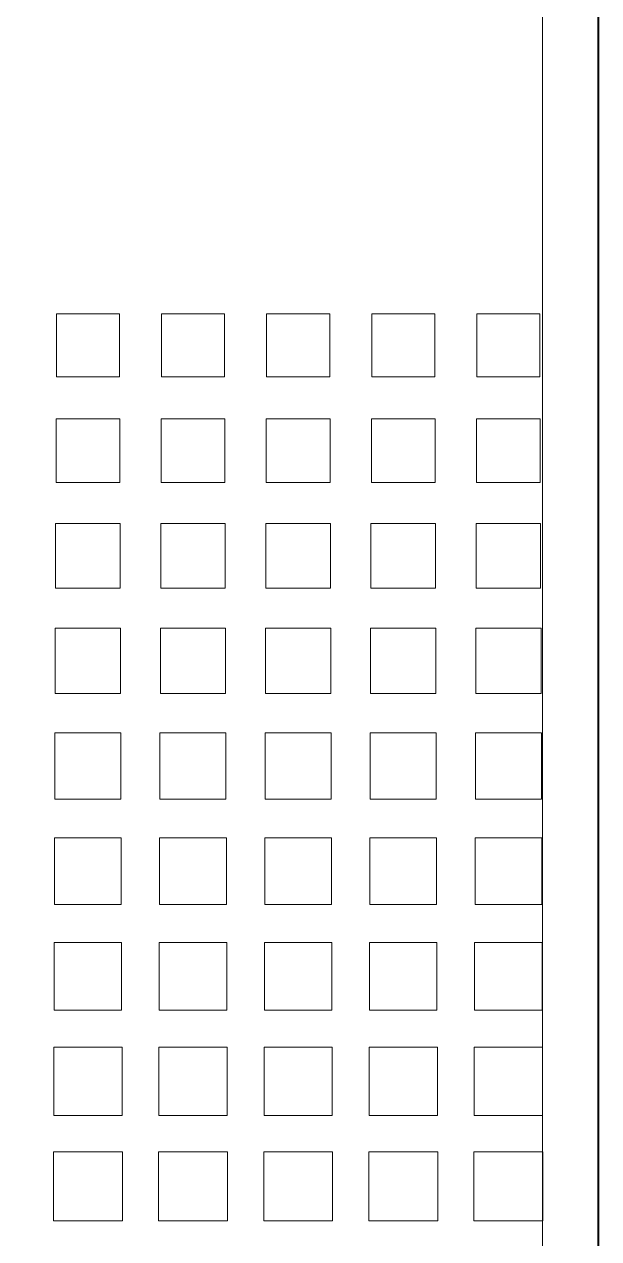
# Model space of a CAD drawing. Header units: millimetres. Extents: x 33157 to 59611, y -29750 to 1750.
# Drawn here: x 53876.2 to 53884.4, y -3122.74 to -3105.41 of the extents above; entities that cross this region are included whole.
import ezdxf

# ---------------------------------------------------------------- set-up
doc = ezdxf.new("R2010")
doc.units = ezdxf.units.MM
doc.layers.get('0').update_dxf_attribs({"lineweight": 18})

msp = doc.modelspace()

# ---------------------------------------------------------------- linework, layer by layer
at = {"lineweight": 9}
for p, q in [((53883.594, -3047.493), (53883.594, -3168.946)), ((53884.398, -3048.296), (53884.398, -3168.464))]:
    msp.add_line(p, q, dxfattribs=at)
msp.add_lwpolyline([(53875.893, -3170.487), (53884.386, -3170.487), (53884.386, -3047.493), (53875.893, -3047.493)], close=True, dxfattribs=at)
for points, knots in [([(53876.657, -3109.545), (53876.657, -3109.545), (53877.557, -3109.545), (53877.557, -3109.545), (53877.557, -3109.545), (53877.557, -3110.445), (53877.557, -3110.445), (53877.557, -3110.445), (53876.657, -3110.445), (53876.657, -3110.445), (53876.657, -3110.445), (53876.657, -3109.549), (53876.657, -3109.549), (53876.657, -3109.549), (53876.657, -3109.545), (53876.657, -3109.545)], [0, 0, 0, 0, 149351.522549, 149351.522549, 149351.522549, 298703.045097, 298703.045097, 298703.045097, 448054.567646, 448054.567646, 448054.567646, 597406.090194, 597406.090194, 597406.090194, 746757.612743, 746757.612743, 746757.612743, 746757.612743]), ([(53878.157, -3109.545), (53878.157, -3109.545), (53879.057, -3109.545), (53879.057, -3109.545), (53879.057, -3109.545), (53879.057, -3110.445), (53879.057, -3110.445), (53879.057, -3110.445), (53878.157, -3110.445), (53878.157, -3110.445), (53878.157, -3110.445), (53878.157, -3109.549), (53878.157, -3109.549), (53878.157, -3109.549), (53878.157, -3109.545), (53878.157, -3109.545)], [0, 0, 0, 0, 149355.564553, 149355.564553, 149355.564553, 298711.129105, 298711.129105, 298711.129105, 448066.693658, 448066.693658, 448066.693658, 597422.258211, 597422.258211, 597422.258211, 746777.822763, 746777.822763, 746777.822763, 746777.822763]), ([(53879.658, -3109.545), (53879.658, -3109.545), (53880.558, -3109.545), (53880.558, -3109.545), (53880.558, -3109.545), (53880.558, -3110.445), (53880.558, -3110.445), (53880.558, -3110.445), (53879.658, -3110.445), (53879.658, -3110.445), (53879.658, -3110.445), (53879.658, -3109.549), (53879.658, -3109.549), (53879.658, -3109.549), (53879.658, -3109.545), (53879.658, -3109.545)], [0, 0, 0, 0, 149359.606557, 149359.606557, 149359.606557, 298719.213114, 298719.213114, 298719.213114, 448078.819671, 448078.819671, 448078.819671, 597438.426228, 597438.426228, 597438.426228, 746798.032785, 746798.032785, 746798.032785, 746798.032785]), ([(53881.158, -3109.545), (53881.158, -3109.545), (53882.058, -3109.545), (53882.058, -3109.545), (53882.058, -3109.545), (53882.058, -3110.445), (53882.058, -3110.445), (53882.058, -3110.445), (53881.158, -3110.445), (53881.158, -3110.445), (53881.158, -3110.445), (53881.158, -3109.549), (53881.158, -3109.549), (53881.158, -3109.549), (53881.158, -3109.545), (53881.158, -3109.545)], [0, 0, 0, 0, 149363.648562, 149363.648562, 149363.648562, 298727.297123, 298727.297123, 298727.297123, 448090.945685, 448090.945685, 448090.945685, 597454.594246, 597454.594246, 597454.594246, 746818.242808, 746818.242808, 746818.242808, 746818.242808]), ([(53882.658, -3109.545), (53882.658, -3109.545), (53883.558, -3109.545), (53883.558, -3109.545), (53883.558, -3109.545), (53883.558, -3110.445), (53883.558, -3110.445), (53883.558, -3110.445), (53882.658, -3110.445), (53882.658, -3110.445), (53882.658, -3110.445), (53882.658, -3109.549), (53882.658, -3109.549), (53882.658, -3109.549), (53882.658, -3109.545), (53882.658, -3109.545)], [0, 0, 0, 0, 149367.690566, 149367.690566, 149367.690566, 298735.381133, 298735.381133, 298735.381133, 448103.071699, 448103.071699, 448103.071699, 597470.762266, 597470.762266, 597470.762266, 746838.452832, 746838.452832, 746838.452832, 746838.452832]), ([(53876.652, -3111.04), (53876.955, -3111.04), (53877.259, -3111.04), (53877.562, -3111.04), (53877.562, -3111.344), (53877.562, -3111.647), (53877.562, -3111.951), (53877.259, -3111.951), (53876.955, -3111.951), (53876.652, -3111.951), (53876.652, -3111.649), (53876.652, -3111.346), (53876.652, -3111.044), (53876.652, -3111.043), (53876.652, -3111.041), (53876.652, -3111.04)], [0, 0, 0, 0, 149353.517675, 149353.517675, 149353.517675, 298707.03535, 298707.03535, 298707.03535, 448060.553025, 448060.553025, 448060.553025, 597414.0707, 597414.0707, 597414.0707, 746767.588375, 746767.588375, 746767.588375, 746767.588375]), ([(53878.152, -3111.04), (53878.456, -3111.04), (53878.759, -3111.04), (53879.063, -3111.04), (53879.063, -3111.344), (53879.063, -3111.647), (53879.063, -3111.951), (53878.759, -3111.951), (53878.456, -3111.951), (53878.152, -3111.951), (53878.152, -3111.649), (53878.152, -3111.346), (53878.152, -3111.044), (53878.152, -3111.043), (53878.152, -3111.041), (53878.152, -3111.04)], [0, 0, 0, 0, 149357.559675, 149357.559675, 149357.559675, 298715.11935, 298715.11935, 298715.11935, 448072.679025, 448072.679025, 448072.679025, 597430.2387, 597430.2387, 597430.2387, 746787.798375, 746787.798375, 746787.798375, 746787.798375]), ([(53879.652, -3111.04), (53879.956, -3111.04), (53880.259, -3111.04), (53880.563, -3111.04), (53880.563, -3111.344), (53880.563, -3111.647), (53880.563, -3111.951), (53880.259, -3111.951), (53879.956, -3111.951), (53879.652, -3111.951), (53879.652, -3111.649), (53879.652, -3111.346), (53879.652, -3111.044), (53879.652, -3111.043), (53879.652, -3111.041), (53879.652, -3111.04)], [0, 0, 0, 0, 149361.601675, 149361.601675, 149361.601675, 298723.203351, 298723.203351, 298723.203351, 448084.805026, 448084.805026, 448084.805026, 597446.406701, 597446.406701, 597446.406701, 746808.008376, 746808.008376, 746808.008376, 746808.008376]), ([(53881.153, -3111.04), (53881.456, -3111.04), (53881.76, -3111.04), (53882.063, -3111.04), (53882.063, -3111.344), (53882.063, -3111.647), (53882.063, -3111.951), (53881.76, -3111.951), (53881.456, -3111.951), (53881.153, -3111.951), (53881.153, -3111.649), (53881.153, -3111.346), (53881.153, -3111.044), (53881.153, -3111.043), (53881.153, -3111.041), (53881.153, -3111.04)], [0, 0, 0, 0, 149365.643676, 149365.643676, 149365.643676, 298731.287351, 298731.287351, 298731.287351, 448096.931027, 448096.931027, 448096.931027, 597462.574703, 597462.574703, 597462.574703, 746828.218379, 746828.218379, 746828.218379, 746828.218379]), ([(53882.653, -3111.04), (53882.956, -3111.04), (53883.26, -3111.04), (53883.564, -3111.04), (53883.564, -3111.344), (53883.564, -3111.647), (53883.564, -3111.951), (53883.26, -3111.951), (53882.956, -3111.951), (53882.653, -3111.951), (53882.653, -3111.649), (53882.653, -3111.346), (53882.653, -3111.044), (53882.653, -3111.043), (53882.653, -3111.041), (53882.653, -3111.04)], [0, 0, 0, 0, 149369.685676, 149369.685676, 149369.685676, 298739.371353, 298739.371353, 298739.371353, 448109.057029, 448109.057029, 448109.057029, 597478.742706, 597478.742706, 597478.742706, 746848.428382, 746848.428382, 746848.428382, 746848.428382]), ([(53876.647, -3112.535), (53876.954, -3112.535), (53877.261, -3112.535), (53877.568, -3112.535), (53877.568, -3112.842), (53877.568, -3113.149), (53877.568, -3113.456), (53877.261, -3113.456), (53876.954, -3113.456), (53876.647, -3113.456), (53876.647, -3113.15), (53876.647, -3112.845), (53876.647, -3112.539), (53876.647, -3112.538), (53876.647, -3112.536), (53876.647, -3112.535)], [0, 0, 0, 0, 149355.513441, 149355.513441, 149355.513441, 298711.026882, 298711.026882, 298711.026882, 448066.540323, 448066.540323, 448066.540323, 597422.053764, 597422.053764, 597422.053764, 746777.567205, 746777.567205, 746777.567205, 746777.567205]), ([(53878.147, -3112.535), (53878.454, -3112.535), (53878.761, -3112.535), (53879.068, -3112.535), (53879.068, -3112.842), (53879.068, -3113.149), (53879.068, -3113.456), (53878.761, -3113.456), (53878.454, -3113.456), (53878.147, -3113.456), (53878.147, -3113.15), (53878.147, -3112.845), (53878.147, -3112.539), (53878.147, -3112.538), (53878.147, -3112.536), (53878.147, -3112.535)], [0, 0, 0, 0, 149359.555437, 149359.555437, 149359.555437, 298719.110874, 298719.110874, 298719.110874, 448078.666311, 448078.666311, 448078.666311, 597438.221748, 597438.221748, 597438.221748, 746797.777185, 746797.777185, 746797.777185, 746797.777185]), ([(53879.647, -3112.535), (53879.954, -3112.535), (53880.261, -3112.535), (53880.568, -3112.535), (53880.568, -3112.842), (53880.568, -3113.149), (53880.568, -3113.456), (53880.261, -3113.456), (53879.954, -3113.456), (53879.647, -3113.456), (53879.647, -3113.15), (53879.647, -3112.845), (53879.647, -3112.539), (53879.647, -3112.538), (53879.647, -3112.536), (53879.647, -3112.535)], [0, 0, 0, 0, 149363.597433, 149363.597433, 149363.597433, 298727.194866, 298727.194866, 298727.194866, 448090.792299, 448090.792299, 448090.792299, 597454.389732, 597454.389732, 597454.389732, 746817.987165, 746817.987165, 746817.987165, 746817.987165]), ([(53881.147, -3112.535), (53881.454, -3112.535), (53881.761, -3112.535), (53882.068, -3112.535), (53882.068, -3112.842), (53882.068, -3113.149), (53882.068, -3113.456), (53881.761, -3113.456), (53881.454, -3113.456), (53881.147, -3113.456), (53881.147, -3113.15), (53881.147, -3112.845), (53881.147, -3112.539), (53881.147, -3112.538), (53881.147, -3112.536), (53881.147, -3112.535)], [0, 0, 0, 0, 149367.639429, 149367.639429, 149367.639429, 298735.278859, 298735.278859, 298735.278859, 448102.918288, 448102.918288, 448102.918288, 597470.557717, 597470.557717, 597470.557717, 746838.197146, 746838.197146, 746838.197146, 746838.197146]), ([(53882.648, -3112.535), (53882.955, -3112.535), (53883.262, -3112.535), (53883.569, -3112.535), (53883.569, -3112.842), (53883.569, -3113.149), (53883.569, -3113.456), (53883.262, -3113.456), (53882.955, -3113.456), (53882.648, -3113.456), (53882.648, -3113.15), (53882.648, -3112.845), (53882.648, -3112.539), (53882.648, -3112.538), (53882.648, -3112.536), (53882.648, -3112.535)], [0, 0, 0, 0, 149371.681426, 149371.681426, 149371.681426, 298743.362852, 298743.362852, 298743.362852, 448115.044277, 448115.044277, 448115.044277, 597486.725703, 597486.725703, 597486.725703, 746858.407129, 746858.407129, 746858.407129, 746858.407129]), ([(53876.641, -3114.03), (53876.952, -3114.03), (53877.262, -3114.03), (53877.573, -3114.03), (53877.573, -3114.34), (53877.573, -3114.651), (53877.573, -3114.962), (53877.262, -3114.962), (53876.952, -3114.962), (53876.641, -3114.962), (53876.641, -3114.652), (53876.641, -3114.343), (53876.641, -3114.034), (53876.641, -3114.033), (53876.641, -3114.031), (53876.641, -3114.03)], [0, 0, 0, 0, 149357.508697, 149357.508697, 149357.508697, 298715.017393, 298715.017393, 298715.017393, 448072.52609, 448072.52609, 448072.52609, 597430.034786, 597430.034786, 597430.034786, 746787.543483, 746787.543483, 746787.543483, 746787.543483]), ([(53878.142, -3114.03), (53878.452, -3114.03), (53878.763, -3114.03), (53879.073, -3114.03), (53879.073, -3114.34), (53879.073, -3114.651), (53879.073, -3114.962), (53878.763, -3114.962), (53878.452, -3114.962), (53878.142, -3114.962), (53878.142, -3114.652), (53878.142, -3114.343), (53878.142, -3114.034), (53878.142, -3114.033), (53878.142, -3114.031), (53878.142, -3114.03)], [0, 0, 0, 0, 149361.550688, 149361.550688, 149361.550688, 298723.101377, 298723.101377, 298723.101377, 448084.652065, 448084.652065, 448084.652065, 597446.202753, 597446.202753, 597446.202753, 746807.753441, 746807.753441, 746807.753441, 746807.753441]), ([(53879.642, -3114.03), (53879.952, -3114.03), (53880.263, -3114.03), (53880.573, -3114.03), (53880.573, -3114.34), (53880.573, -3114.651), (53880.573, -3114.962), (53880.263, -3114.962), (53879.952, -3114.962), (53879.642, -3114.962), (53879.642, -3114.652), (53879.642, -3114.343), (53879.642, -3114.034), (53879.642, -3114.033), (53879.642, -3114.031), (53879.642, -3114.03)], [0, 0, 0, 0, 149365.59268, 149365.59268, 149365.59268, 298731.18536, 298731.18536, 298731.18536, 448096.778041, 448096.778041, 448096.778041, 597462.370721, 597462.370721, 597462.370721, 746827.963401, 746827.963401, 746827.963401, 746827.963401]), ([(53881.142, -3114.03), (53881.453, -3114.03), (53881.763, -3114.03), (53882.074, -3114.03), (53882.074, -3114.34), (53882.074, -3114.651), (53882.074, -3114.962), (53881.763, -3114.962), (53881.453, -3114.962), (53881.142, -3114.962), (53881.142, -3114.652), (53881.142, -3114.343), (53881.142, -3114.034), (53881.142, -3114.033), (53881.142, -3114.031), (53881.142, -3114.03)], [0, 0, 0, 0, 149369.634672, 149369.634672, 149369.634672, 298739.269345, 298739.269345, 298739.269345, 448108.904017, 448108.904017, 448108.904017, 597478.538689, 597478.538689, 597478.538689, 746848.173362, 746848.173362, 746848.173362, 746848.173362]), ([(53882.642, -3114.03), (53882.953, -3114.03), (53883.263, -3114.03), (53883.574, -3114.03), (53883.574, -3114.34), (53883.574, -3114.651), (53883.574, -3114.962), (53883.263, -3114.962), (53882.953, -3114.962), (53882.642, -3114.962), (53882.642, -3114.652), (53882.642, -3114.343), (53882.642, -3114.034), (53882.642, -3114.033), (53882.642, -3114.031), (53882.642, -3114.03)], [0, 0, 0, 0, 149373.676665, 149373.676665, 149373.676665, 298747.35333, 298747.35333, 298747.35333, 448121.029994, 448121.029994, 448121.029994, 597494.706659, 597494.706659, 597494.706659, 746868.383324, 746868.383324, 746868.383324, 746868.383324]), ([(53876.636, -3115.525), (53876.95, -3115.525), (53877.264, -3115.525), (53877.578, -3115.525), (53877.578, -3115.839), (53877.578, -3116.153), (53877.578, -3116.467), (53877.264, -3116.467), (53876.95, -3116.467), (53876.636, -3116.467), (53876.636, -3116.154), (53876.636, -3115.841), (53876.636, -3115.529), (53876.636, -3115.527), (53876.636, -3115.526), (53876.636, -3115.525)], [0, 0, 0, 0, 149359.504608, 149359.504608, 149359.504608, 298719.009215, 298719.009215, 298719.009215, 448078.513823, 448078.513823, 448078.513823, 597438.01843, 597438.01843, 597438.01843, 746797.523038, 746797.523038, 746797.523038, 746797.523038]), ([(53878.136, -3115.525), (53878.45, -3115.525), (53878.764, -3115.525), (53879.078, -3115.525), (53879.078, -3115.839), (53879.078, -3116.153), (53879.078, -3116.467), (53878.764, -3116.467), (53878.45, -3116.467), (53878.136, -3116.467), (53878.136, -3116.154), (53878.136, -3115.841), (53878.136, -3115.529), (53878.136, -3115.527), (53878.136, -3115.526), (53878.136, -3115.525)], [0, 0, 0, 0, 149363.546595, 149363.546595, 149363.546595, 298727.09319, 298727.09319, 298727.09319, 448090.639785, 448090.639785, 448090.639785, 597454.18638, 597454.18638, 597454.18638, 746817.732976, 746817.732976, 746817.732976, 746817.732976]), ([(53879.637, -3115.525), (53879.951, -3115.525), (53880.265, -3115.525), (53880.579, -3115.525), (53880.579, -3115.839), (53880.579, -3116.153), (53880.579, -3116.467), (53880.265, -3116.467), (53879.951, -3116.467), (53879.637, -3116.467), (53879.637, -3116.154), (53879.637, -3115.841), (53879.637, -3115.529), (53879.637, -3115.527), (53879.637, -3115.526), (53879.637, -3115.525)], [0, 0, 0, 0, 149367.588583, 149367.588583, 149367.588583, 298735.177166, 298735.177166, 298735.177166, 448102.765749, 448102.765749, 448102.765749, 597470.354332, 597470.354332, 597470.354332, 746837.942914, 746837.942914, 746837.942914, 746837.942914]), ([(53881.137, -3115.525), (53881.451, -3115.525), (53881.765, -3115.525), (53882.079, -3115.525), (53882.079, -3115.839), (53882.079, -3116.153), (53882.079, -3116.467), (53881.765, -3116.467), (53881.451, -3116.467), (53881.137, -3116.467), (53881.137, -3116.154), (53881.137, -3115.841), (53881.137, -3115.529), (53881.137, -3115.527), (53881.137, -3115.526), (53881.137, -3115.525)], [0, 0, 0, 0, 149371.630571, 149371.630571, 149371.630571, 298743.261142, 298743.261142, 298743.261142, 448114.891713, 448114.891713, 448114.891713, 597486.522284, 597486.522284, 597486.522284, 746858.152855, 746858.152855, 746858.152855, 746858.152855]), ([(53882.637, -3115.525), (53882.951, -3115.525), (53883.265, -3115.525), (53883.579, -3115.525), (53883.579, -3115.839), (53883.579, -3116.153), (53883.579, -3116.467), (53883.265, -3116.467), (53882.951, -3116.467), (53882.637, -3116.467), (53882.637, -3116.154), (53882.637, -3115.841), (53882.637, -3115.529), (53882.637, -3115.527), (53882.637, -3115.526), (53882.637, -3115.525)], [0, 0, 0, 0, 149375.672559, 149375.672559, 149375.672559, 298751.345118, 298751.345118, 298751.345118, 448127.017678, 448127.017678, 448127.017678, 597502.690237, 597502.690237, 597502.690237, 746878.362796, 746878.362796, 746878.362796, 746878.362796]), ([(53876.631, -3117.02), (53876.948, -3117.02), (53877.266, -3117.02), (53877.583, -3117.02), (53877.583, -3117.337), (53877.583, -3117.655), (53877.583, -3117.972), (53877.266, -3117.972), (53876.948, -3117.972), (53876.631, -3117.972), (53876.631, -3117.656), (53876.631, -3117.34), (53876.631, -3117.024), (53876.631, -3117.022), (53876.631, -3117.021), (53876.631, -3117.02)], [0, 0, 0, 0, 149361.500007, 149361.500007, 149361.500007, 298723.000014, 298723.000014, 298723.000014, 448084.500021, 448084.500021, 448084.500021, 597446.000028, 597446.000028, 597446.000028, 746807.500035, 746807.500035, 746807.500035, 746807.500035]), ([(53878.131, -3117.02), (53878.449, -3117.02), (53878.766, -3117.02), (53879.084, -3117.02), (53879.084, -3117.337), (53879.084, -3117.655), (53879.084, -3117.972), (53878.766, -3117.972), (53878.449, -3117.972), (53878.131, -3117.972), (53878.131, -3117.656), (53878.131, -3117.34), (53878.131, -3117.024), (53878.131, -3117.022), (53878.131, -3117.021), (53878.131, -3117.02)], [0, 0, 0, 0, 149365.54199, 149365.54199, 149365.54199, 298731.083981, 298731.083981, 298731.083981, 448096.625971, 448096.625971, 448096.625971, 597462.167961, 597462.167961, 597462.167961, 746827.709952, 746827.709952, 746827.709952, 746827.709952]), ([(53879.631, -3117.02), (53879.949, -3117.02), (53880.266, -3117.02), (53880.584, -3117.02), (53880.584, -3117.337), (53880.584, -3117.655), (53880.584, -3117.972), (53880.266, -3117.972), (53879.949, -3117.972), (53879.631, -3117.972), (53879.631, -3117.656), (53879.631, -3117.34), (53879.631, -3117.024), (53879.631, -3117.022), (53879.631, -3117.021), (53879.631, -3117.02)], [0, 0, 0, 0, 149369.583974, 149369.583974, 149369.583974, 298739.167948, 298739.167948, 298739.167948, 448108.751922, 448108.751922, 448108.751922, 597478.335896, 597478.335896, 597478.335896, 746847.91987, 746847.91987, 746847.91987, 746847.91987]), ([(53881.132, -3117.02), (53881.449, -3117.02), (53881.767, -3117.02), (53882.084, -3117.02), (53882.084, -3117.337), (53882.084, -3117.655), (53882.084, -3117.972), (53881.767, -3117.972), (53881.449, -3117.972), (53881.132, -3117.972), (53881.132, -3117.656), (53881.132, -3117.34), (53881.132, -3117.024), (53881.132, -3117.022), (53881.132, -3117.021), (53881.132, -3117.02)], [0, 0, 0, 0, 149373.625958, 149373.625958, 149373.625958, 298747.251916, 298747.251916, 298747.251916, 448120.877874, 448120.877874, 448120.877874, 597494.503831, 597494.503831, 597494.503831, 746868.129789, 746868.129789, 746868.129789, 746868.129789]), ([(53882.632, -3117.02), (53882.949, -3117.02), (53883.267, -3117.02), (53883.585, -3117.02), (53883.585, -3117.337), (53883.585, -3117.655), (53883.585, -3117.972), (53883.267, -3117.972), (53882.949, -3117.972), (53882.632, -3117.972), (53882.632, -3117.656), (53882.632, -3117.34), (53882.632, -3117.024), (53882.632, -3117.022), (53882.632, -3117.021), (53882.632, -3117.02)], [0, 0, 0, 0, 149377.667942, 149377.667942, 149377.667942, 298755.335884, 298755.335884, 298755.335884, 448133.003826, 448133.003826, 448133.003826, 597510.671768, 597510.671768, 597510.671768, 746888.33971, 746888.33971, 746888.33971, 746888.33971]), ([(53876.625, -3118.514), (53876.947, -3118.514), (53877.268, -3118.514), (53877.589, -3118.514), (53877.589, -3118.836), (53877.589, -3119.157), (53877.589, -3119.478), (53877.268, -3119.478), (53876.947, -3119.478), (53876.625, -3119.478), (53876.625, -3119.158), (53876.625, -3118.838), (53876.625, -3118.519), (53876.625, -3118.517), (53876.625, -3118.516), (53876.625, -3118.514)], [0, 0, 0, 0, 149363.495667, 149363.495667, 149363.495667, 298726.991335, 298726.991335, 298726.991335, 448090.487002, 448090.487002, 448090.487002, 597453.98267, 597453.98267, 597453.98267, 746817.478337, 746817.478337, 746817.478337, 746817.478337]), ([(53878.126, -3118.514), (53878.447, -3118.514), (53878.768, -3118.514), (53879.089, -3118.514), (53879.089, -3118.836), (53879.089, -3119.157), (53879.089, -3119.478), (53878.768, -3119.478), (53878.447, -3119.478), (53878.126, -3119.478), (53878.126, -3119.158), (53878.126, -3118.838), (53878.126, -3118.519), (53878.126, -3118.517), (53878.126, -3118.516), (53878.126, -3118.514)], [0, 0, 0, 0, 149367.537647, 149367.537647, 149367.537647, 298735.075293, 298735.075293, 298735.075293, 448102.61294, 448102.61294, 448102.61294, 597470.150587, 597470.150587, 597470.150587, 746837.688234, 746837.688234, 746837.688234, 746837.688234]), ([(53879.626, -3118.514), (53879.947, -3118.514), (53880.268, -3118.514), (53880.589, -3118.514), (53880.589, -3118.836), (53880.589, -3119.157), (53880.589, -3119.478), (53880.268, -3119.478), (53879.947, -3119.478), (53879.626, -3119.478), (53879.626, -3119.158), (53879.626, -3118.838), (53879.626, -3118.519), (53879.626, -3118.517), (53879.626, -3118.516), (53879.626, -3118.514)], [0, 0, 0, 0, 149371.579626, 149371.579626, 149371.579626, 298743.159252, 298743.159252, 298743.159252, 448114.738879, 448114.738879, 448114.738879, 597486.318505, 597486.318505, 597486.318505, 746857.898131, 746857.898131, 746857.898131, 746857.898131]), ([(53881.126, -3118.514), (53881.447, -3118.514), (53881.768, -3118.514), (53882.089, -3118.514), (53882.089, -3118.836), (53882.089, -3119.157), (53882.089, -3119.478), (53881.768, -3119.478), (53881.447, -3119.478), (53881.126, -3119.478), (53881.126, -3119.158), (53881.126, -3118.838), (53881.126, -3118.519), (53881.126, -3118.517), (53881.126, -3118.516), (53881.126, -3118.514)], [0, 0, 0, 0, 149375.621606, 149375.621606, 149375.621606, 298751.243212, 298751.243212, 298751.243212, 448126.864818, 448126.864818, 448126.864818, 597502.486424, 597502.486424, 597502.486424, 746878.10803, 746878.10803, 746878.10803, 746878.10803]), ([(53882.627, -3118.514), (53882.948, -3118.514), (53883.269, -3118.514), (53883.59, -3118.514), (53883.59, -3118.836), (53883.59, -3119.157), (53883.59, -3119.478), (53883.269, -3119.478), (53882.948, -3119.478), (53882.627, -3119.478), (53882.627, -3119.158), (53882.627, -3118.838), (53882.627, -3118.519), (53882.627, -3118.517), (53882.627, -3118.516), (53882.627, -3118.514)], [0, 0, 0, 0, 149379.663586, 149379.663586, 149379.663586, 298759.327172, 298759.327172, 298759.327172, 448138.990758, 448138.990758, 448138.990758, 597518.654344, 597518.654344, 597518.654344, 746898.31793, 746898.31793, 746898.31793, 746898.31793]), ([(53876.62, -3120.009), (53876.945, -3120.009), (53877.269, -3120.009), (53877.594, -3120.009), (53877.594, -3120.334), (53877.594, -3120.658), (53877.594, -3120.983), (53877.269, -3120.983), (53876.945, -3120.983), (53876.62, -3120.983), (53876.62, -3120.66), (53876.62, -3120.337), (53876.62, -3120.013), (53876.62, -3120.012), (53876.62, -3120.011), (53876.62, -3120.009)], [0, 0, 0, 0, 149365.491641, 149365.491641, 149365.491641, 298730.983281, 298730.983281, 298730.983281, 448096.474922, 448096.474922, 448096.474922, 597461.966563, 597461.966563, 597461.966563, 746827.458204, 746827.458204, 746827.458204, 746827.458204]), ([(53878.121, -3120.009), (53878.445, -3120.009), (53878.77, -3120.009), (53879.094, -3120.009), (53879.094, -3120.334), (53879.094, -3120.658), (53879.094, -3120.983), (53878.77, -3120.983), (53878.445, -3120.983), (53878.121, -3120.983), (53878.121, -3120.66), (53878.121, -3120.337), (53878.121, -3120.013), (53878.121, -3120.012), (53878.121, -3120.011), (53878.121, -3120.009)], [0, 0, 0, 0, 149369.533616, 149369.533616, 149369.533616, 298739.067232, 298739.067232, 298739.067232, 448108.600848, 448108.600848, 448108.600848, 597478.134463, 597478.134463, 597478.134463, 746847.668079, 746847.668079, 746847.668079, 746847.668079]), ([(53879.621, -3120.009), (53879.945, -3120.009), (53880.27, -3120.009), (53880.594, -3120.009), (53880.594, -3120.334), (53880.594, -3120.658), (53880.594, -3120.983), (53880.27, -3120.983), (53879.945, -3120.983), (53879.621, -3120.983), (53879.621, -3120.66), (53879.621, -3120.337), (53879.621, -3120.013), (53879.621, -3120.012), (53879.621, -3120.011), (53879.621, -3120.009)], [0, 0, 0, 0, 149373.575591, 149373.575591, 149373.575591, 298747.151182, 298747.151182, 298747.151182, 448120.726774, 448120.726774, 448120.726774, 597494.302365, 597494.302365, 597494.302365, 746867.877956, 746867.877956, 746867.877956, 746867.877956]), ([(53881.121, -3120.009), (53881.446, -3120.009), (53881.77, -3120.009), (53882.095, -3120.009), (53882.095, -3120.334), (53882.095, -3120.658), (53882.095, -3120.983), (53881.77, -3120.983), (53881.446, -3120.983), (53881.121, -3120.983), (53881.121, -3120.66), (53881.121, -3120.337), (53881.121, -3120.013), (53881.121, -3120.012), (53881.121, -3120.011), (53881.121, -3120.009)], [0, 0, 0, 0, 149377.617567, 149377.617567, 149377.617567, 298755.235133, 298755.235133, 298755.235133, 448132.8527, 448132.8527, 448132.8527, 597510.470267, 597510.470267, 597510.470267, 746888.087834, 746888.087834, 746888.087834, 746888.087834]), ([(53882.621, -3120.009), (53882.946, -3120.009), (53883.27, -3120.009), (53883.595, -3120.009), (53883.595, -3120.334), (53883.595, -3120.658), (53883.595, -3120.983), (53883.27, -3120.983), (53882.946, -3120.983), (53882.621, -3120.983), (53882.621, -3120.66), (53882.621, -3120.337), (53882.621, -3120.013), (53882.621, -3120.012), (53882.621, -3120.011), (53882.621, -3120.009)], [0, 0, 0, 0, 149381.659543, 149381.659543, 149381.659543, 298763.319085, 298763.319085, 298763.319085, 448144.978628, 448144.978628, 448144.978628, 597526.63817, 597526.63817, 597526.63817, 746908.297713, 746908.297713, 746908.297713, 746908.297713]), ([(53876.615, -3121.504), (53876.943, -3121.504), (53877.271, -3121.504), (53877.599, -3121.504), (53877.599, -3121.832), (53877.599, -3122.16), (53877.599, -3122.488), (53877.271, -3122.488), (53876.943, -3122.488), (53876.615, -3122.488), (53876.615, -3122.162), (53876.615, -3121.835), (53876.615, -3121.508), (53876.615, -3121.507), (53876.615, -3121.505), (53876.615, -3121.504)], [0, 0, 0, 0, 149367.487332, 149367.487332, 149367.487332, 298734.974663, 298734.974663, 298734.974663, 448102.461995, 448102.461995, 448102.461995, 597469.949327, 597469.949327, 597469.949327, 746837.436658, 746837.436658, 746837.436658, 746837.436658]), ([(53878.115, -3121.504), (53878.443, -3121.504), (53878.771, -3121.504), (53879.099, -3121.504), (53879.099, -3121.832), (53879.099, -3122.16), (53879.099, -3122.488), (53878.771, -3122.488), (53878.443, -3122.488), (53878.115, -3122.488), (53878.115, -3122.162), (53878.115, -3121.835), (53878.115, -3121.508), (53878.115, -3121.507), (53878.115, -3121.505), (53878.115, -3121.504)], [0, 0, 0, 0, 149371.529303, 149371.529303, 149371.529303, 298743.058605, 298743.058605, 298743.058605, 448114.587908, 448114.587908, 448114.587908, 597486.11721, 597486.11721, 597486.11721, 746857.646513, 746857.646513, 746857.646513, 746857.646513]), ([(53879.616, -3121.504), (53879.944, -3121.504), (53880.272, -3121.504), (53880.6, -3121.504), (53880.6, -3121.832), (53880.6, -3122.16), (53880.6, -3122.488), (53880.272, -3122.488), (53879.944, -3122.488), (53879.616, -3122.488), (53879.616, -3122.162), (53879.616, -3121.835), (53879.616, -3121.508), (53879.616, -3121.507), (53879.616, -3121.505), (53879.616, -3121.504)], [0, 0, 0, 0, 149375.571274, 149375.571274, 149375.571274, 298751.142548, 298751.142548, 298751.142548, 448126.713821, 448126.713821, 448126.713821, 597502.285095, 597502.285095, 597502.285095, 746877.856369, 746877.856369, 746877.856369, 746877.856369]), ([(53881.116, -3121.504), (53881.444, -3121.504), (53881.772, -3121.504), (53882.1, -3121.504), (53882.1, -3121.832), (53882.1, -3122.16), (53882.1, -3122.488), (53881.772, -3122.488), (53881.444, -3122.488), (53881.116, -3122.488), (53881.116, -3122.162), (53881.116, -3121.835), (53881.116, -3121.508), (53881.116, -3121.507), (53881.116, -3121.505), (53881.116, -3121.504)], [0, 0, 0, 0, 149379.613245, 149379.613245, 149379.613245, 298759.22649, 298759.22649, 298759.22649, 448138.839736, 448138.839736, 448138.839736, 597518.452981, 597518.452981, 597518.452981, 746898.066226, 746898.066226, 746898.066226, 746898.066226]), ([(53882.616, -3121.504), (53882.944, -3121.504), (53883.272, -3121.504), (53883.6, -3121.504), (53883.6, -3121.832), (53883.6, -3122.16), (53883.6, -3122.488), (53883.272, -3122.488), (53882.944, -3122.488), (53882.616, -3122.488), (53882.616, -3122.162), (53882.616, -3121.835), (53882.616, -3121.508), (53882.616, -3121.507), (53882.616, -3121.505), (53882.616, -3121.504)], [0, 0, 0, 0, 149383.655217, 149383.655217, 149383.655217, 298767.310434, 298767.310434, 298767.310434, 448150.965651, 448150.965651, 448150.965651, 597534.620867, 597534.620867, 597534.620867, 746918.276084, 746918.276084, 746918.276084, 746918.276084])]:
    msp.add_open_spline(points, degree=3, knots=knots)

doc.saveas('drawing.dxf')
